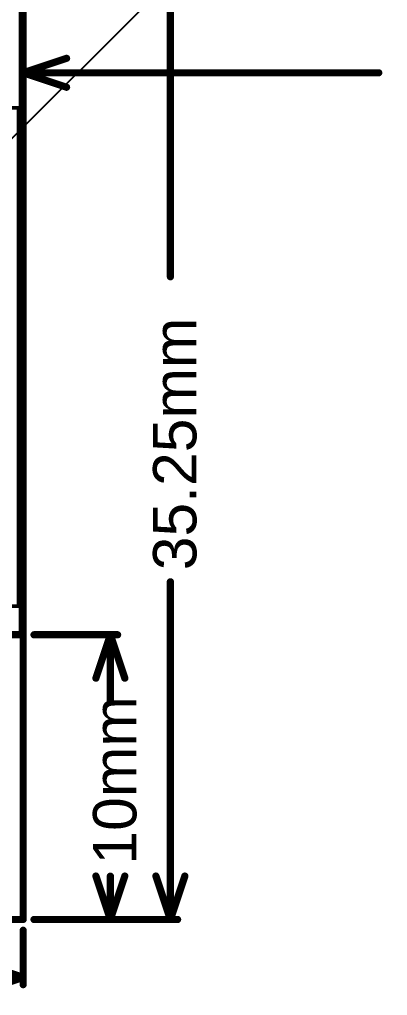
# Model space of a CAD drawing. Header units: inches. Extents: x -3 to 5389, y -3 to 5396.
# Drawn here: x 21.93 to 34.86, y -2.67 to 31.61 of the extents above; entities that cross this region are included whole.
import ezdxf

# ---------------------------------------------------------------- set-up
doc = ezdxf.new("R2010")
doc.units = ezdxf.units.IN
for name, color, linetype in [('Board_Outline', 216, 'Continuous'), ('Bottom Solder', 6, 'Continuous'), ('Mechanical 1', 6, 'Continuous'), ('Top Overlay', 2, 'Continuous')]:
    doc.layers.add(name, color=color, linetype=linetype)
doc.styles.add('Arial', font='', dxfattribs={"height": 0.2})
doc.styles.get('Arial').set_extended_font_data('Arial')

msp = doc.modelspace()

# ---------------------------------------------------------------- linework, layer by layer
at = {"layer": 'Board_Outline'}
for points in [[(22.037, 10, 0.254, 0.254, 0), (22.037, 35.25, 0.254, 0.254, 0)], [(22.062, 0, 0.254, 0.254, 0), (22.062, 10, 0.254, 0.254, 0)], [(0, 0, 0.254, 0.254, 0), (22.062, 0, 0.254, 0.254, 0)]]:
    msp.add_lwpolyline(points, format="xyseb", dxfattribs=at)
for points in [[(21.973, 10, 0.127, 0.127, 1), (22.1, 10, 0.127, 0.127, 1)], [(21.999, 10, 0.127, 0.127, 1), (22.126, 10, 0.127, 0.127, 1)], [(21.999, 0, 0.127, 0.127, 1), (22.126, 0, 0.127, 0.127, 1)], [(21.999, 0, 0.127, 0.127, 1), (22.126, 0, 0.127, 0.127, 1)]]:
    msp.add_lwpolyline(points, format="xyseb", close=True, dxfattribs=at)
at = {"layer": 'Bottom Solder'}
msp.add_line((10.006, 15.772), (5388.927, 5395.525), dxfattribs=at)
at = {"layer": 'Mechanical 1'}
for points in [[(22.062, 10, 0.254, 0.254, 0), (22.062, 35.25, 0.254, 0.254, 0)], [(27.232, 22.576, 0.254, 0.254, 0), (27.232, 35.25, 0.254, 0.254, 0)], [(22.062, 29.486, 0.254, 0.254, 0), (22.062, 34.869, 0.254, 0.254, 0)], [(22.062, 29.74, 0.254, 0.254, 0), (23.586, 30.248, 0.254, 0.254, 0)], [(22.062, 29.74, 0.254, 0.254, 0), (23.586, 29.232, 0.254, 0.254, 0)], [(22.062, 29.74, 0.254, 0.254, 0), (34.548, 29.74, 0.254, 0.254, 0)], [(27.232, 0, 0.254, 0.254, 0), (27.232, 11.861, 0.254, 0.254, 0)], [(-0.025, 10, 0.254, 0.254, 0), (22.037, 10, 0.254, 0.254, 0)], [(22.443, 10, 0.254, 0.254, 0), (25.378, 10, 0.254, 0.254, 0)], [(24.616, 8.476, 0.254, 0.254, 0), (25.124, 10, 0.254, 0.254, 0)], [(25.124, 10, 0.254, 0.254, 0), (25.632, 8.476, 0.254, 0.254, 0)], [(25.124, 7.666, 0.254, 0.254, 0), (25.124, 10, 0.254, 0.254, 0)], [(24.616, 1.524, 0.254, 0.254, 0), (25.124, 0, 0.254, 0.254, 0)], [(25.124, 0, 0.254, 0.254, 0), (25.632, 1.524, 0.254, 0.254, 0)], [(25.124, 0, 0.254, 0.254, 0), (25.124, 1.521, 0.254, 0.254, 0)], [(26.724, 1.524, 0.254, 0.254, 0), (27.232, 0, 0.254, 0.254, 0)], [(27.232, 0, 0.254, 0.254, 0), (27.74, 1.524, 0.254, 0.254, 0)], [(22.443, 0, 0.254, 0.254, 0), (27.486, 0, 0.254, 0.254, 0)], [(22.443, 0, 0.254, 0.254, 0), (25.378, 0, 0.254, 0.254, 0)], [(22.062, -2.29, 0.254, 0.254, 0), (22.062, -0.381, 0.254, 0.254, 0)], [(20.538, -1.528, 0.254, 0.254, 0), (22.062, -2.036, 0.254, 0.254, 0)], [(15.983, -2.036, 0.254, 0.254, 0), (22.062, -2.036, 0.254, 0.254, 0)], [(20.538, -2.544, 0.254, 0.254, 0), (22.062, -2.036, 0.254, 0.254, 0)]]:
    msp.add_lwpolyline(points, format="xyseb", dxfattribs=at)
for points in [[(23.523, 30.248, 0.127, 0.127, 1), (23.65, 30.248, 0.127, 0.127, 1)], [(21.999, 29.74, 0.127, 0.127, 1), (22.126, 29.74, 0.127, 0.127, 1)], [(21.999, 29.74, 0.127, 0.127, 1), (22.126, 29.74, 0.127, 0.127, 1)], [(21.999, 29.74, 0.127, 0.127, 1), (22.126, 29.74, 0.127, 0.127, 1)], [(34.485, 29.74, 0.127, 0.127, 1), (34.612, 29.74, 0.127, 0.127, 1)], [(21.999, 29.486, 0.127, 0.127, 1), (22.126, 29.486, 0.127, 0.127, 1)], [(23.523, 29.232, 0.127, 0.127, 1), (23.65, 29.232, 0.127, 0.127, 1)], [(27.168, 22.576, 0.127, 0.127, 1), (27.295, 22.576, 0.127, 0.127, 1)], [(27.168, 11.861, 0.127, 0.127, 1), (27.295, 11.861, 0.127, 0.127, 1)], [(21.973, 10, 0.127, 0.127, 1), (22.1, 10, 0.127, 0.127, 1)], [(21.999, 10, 0.127, 0.127, 1), (22.126, 10, 0.127, 0.127, 1)], [(22.38, 10, 0.127, 0.127, 1), (22.507, 10, 0.127, 0.127, 1)], [(25.061, 10, 0.127, 0.127, 1), (25.188, 10, 0.127, 0.127, 1)], [(25.061, 10, 0.127, 0.127, 1), (25.188, 10, 0.127, 0.127, 1)], [(25.061, 10, 0.127, 0.127, 1), (25.188, 10, 0.127, 0.127, 1)], [(25.315, 10, 0.127, 0.127, 1), (25.442, 10, 0.127, 0.127, 1)], [(24.553, 8.476, 0.127, 0.127, 1), (24.68, 8.476, 0.127, 0.127, 1)], [(25.569, 8.476, 0.127, 0.127, 1), (25.696, 8.476, 0.127, 0.127, 1)], [(25.061, 7.666, 0.127, 0.127, 1), (25.188, 7.666, 0.127, 0.127, 1)], [(24.553, 1.524, 0.127, 0.127, 1), (24.68, 1.524, 0.127, 0.127, 1)], [(25.061, 1.521, 0.127, 0.127, 1), (25.188, 1.521, 0.127, 0.127, 1)], [(25.569, 1.524, 0.127, 0.127, 1), (25.696, 1.524, 0.127, 0.127, 1)], [(26.66, 1.524, 0.127, 0.127, 1), (26.787, 1.524, 0.127, 0.127, 1)], [(27.676, 1.524, 0.127, 0.127, 1), (27.803, 1.524, 0.127, 0.127, 1)], [(22.38, 0, 0.127, 0.127, 1), (22.507, 0, 0.127, 0.127, 1)], [(22.38, 0, 0.127, 0.127, 1), (22.507, 0, 0.127, 0.127, 1)], [(25.061, 0, 0.127, 0.127, 1), (25.188, 0, 0.127, 0.127, 1)], [(25.061, 0, 0.127, 0.127, 1), (25.188, 0, 0.127, 0.127, 1)], [(25.061, 0, 0.127, 0.127, 1), (25.188, 0, 0.127, 0.127, 1)], [(25.315, 0, 0.127, 0.127, 1), (25.442, 0, 0.127, 0.127, 1)], [(27.168, 0, 0.127, 0.127, 1), (27.295, 0, 0.127, 0.127, 1)], [(27.168, 0, 0.127, 0.127, 1), (27.295, 0, 0.127, 0.127, 1)], [(27.168, 0, 0.127, 0.127, 1), (27.295, 0, 0.127, 0.127, 1)], [(27.422, 0, 0.127, 0.127, 1), (27.549, 0, 0.127, 0.127, 1)], [(21.999, -0.381, 0.127, 0.127, 1), (22.126, -0.381, 0.127, 0.127, 1)], [(21.999, -2.036, 0.127, 0.127, 1), (22.126, -2.036, 0.127, 0.127, 1)], [(21.999, -2.036, 0.127, 0.127, 1), (22.126, -2.036, 0.127, 0.127, 1)], [(21.999, -2.036, 0.127, 0.127, 1), (22.126, -2.036, 0.127, 0.127, 1)], [(21.999, -2.29, 0.127, 0.127, 1), (22.126, -2.29, 0.127, 0.127, 1)]]:
    msp.add_lwpolyline(points, format="xyseb", close=True, dxfattribs=at)
at = {"layer": 'Top Overlay'}
for points in [[(14.893, 28.508, 0.127, 0.127, 0), (21.893, 28.508, 0.127, 0.127, 0)], [(21.893, 11.008, 0.127, 0.127, 0), (21.893, 28.508, 0.127, 0.127, 0)], [(14.893, 11.008, 0.127, 0.127, 0), (21.893, 11.008, 0.127, 0.127, 0)]]:
    msp.add_lwpolyline(points, format="xyseb", dxfattribs=at)
for points in [[(21.862, 28.508, 0.0635, 0.0635, 1), (21.925, 28.508, 0.0635, 0.0635, 1)], [(21.862, 28.508, 0.0635, 0.0635, 1), (21.925, 28.508, 0.0635, 0.0635, 1)], [(21.862, 11.008, 0.0635, 0.0635, 1), (21.925, 11.008, 0.0635, 0.0635, 1)], [(21.862, 11.008, 0.0635, 0.0635, 1), (21.925, 11.008, 0.0635, 0.0635, 1)]]:
    msp.add_lwpolyline(points, format="xyseb", close=True, dxfattribs=at)

# ---------------------------------------------------------------- texts
at = {"layer": 'Mechanical 1', "style": 'Arial'}
for s, p in [('35.25mm', (28.146, 12.267)), ('10mm', (26.039, 1.927))]:
    msp.add_text(s, height=1.524, rotation=90, dxfattribs=at).set_placement(p)

doc.saveas('drawing.dxf')
